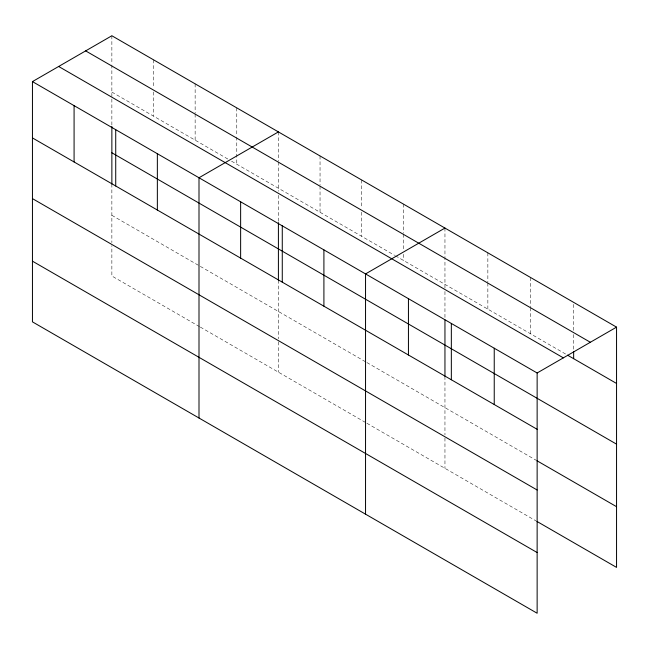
<?xml version="1.0" encoding="UTF-8"?>
<svg xmlns="http://www.w3.org/2000/svg" width="649" height="649" viewBox="0 0 649 649"><rect width="100%" height="100%" fill="white"/><g stroke="black" fill="none" stroke-linecap="round" stroke-linejoin="round"><path stroke-width="0.49" stroke-dasharray="3.25 2.43" d="M111.863 92.077L228.099 159.183M231.563 161.187L394.641 255.341M395.509 255.836L566.65 354.638M111.863 215.314L199.47 265.895M200.338 266.398L366.02 362.053M366.888 362.556L536.009 460.19M199.47 326.601L111.863 276.012L111.863 245.663M200.338 327.096L366.02 422.75M366.888 423.253L536.009 520.896M573.651 304.381L573.651 330.528M573.651 334.551L573.651 349.633M530.752 277.602L530.752 306.766M530.752 307.772L530.752 333.919M487.853 252.834L487.853 281.999M487.853 283.005L487.853 309.151M444.954 228.067L444.954 290.452M444.954 291.466L444.954 317.767M444.954 376.355L444.954 434.944M444.954 437.978L444.954 468.327M403.321 204.029L403.321 233.194M403.321 234.2L403.321 250.287M403.321 254.311L403.321 260.346M361.68 179.992L361.68 208.151M361.68 212.174L361.68 236.309M320.046 155.955L320.046 185.111M320.046 186.117L320.046 212.264M278.405 131.909L278.405 161.074M278.405 162.08L278.405 191.26M278.405 195.308L278.405 221.617M278.405 280.198L278.405 338.786M278.405 341.82L278.405 372.169M236.771 107.872L236.771 136.03M236.771 137.036L236.771 164.189M195.138 83.835L195.138 112.999M195.138 114.005L195.138 140.152M153.497 59.797L153.497 87.956M153.497 91.98L153.497 116.114M111.863 35.76L111.863 63.918M111.863 64.924L111.863 125.46M111.863 184.048L111.863 242.629"/><path stroke-width="0.97" d="M32.45 81.604L537.137 372.988L537.137 613.24L32.45 321.863L32.45 81.604L111.863 35.76L616.55 327.137L616.55 567.396L536.885 521.398M278.405 131.909L199 177.761L199 418.021M444.954 228.067L365.541 273.919L365.541 514.17M537.137 372.988L616.55 327.137M85.652 50.89L590.347 342.266M567.526 355.149L616.55 383.454M58.653 66.474L563.348 357.859M111.863 152.775L616.55 444.151M32.45 137.921L537.137 429.297M536.885 460.701L616.55 506.691M32.45 198.618L537.137 490.003M32.45 261.166L537.137 552.542M573.651 351.644L573.651 358.686M494.238 348.221L494.238 404.53M451.339 323.453L451.339 379.762M444.954 319.795L444.954 376.355M408.44 298.686L408.44 354.995M323.908 249.873L323.908 306.19M282.274 225.836L282.274 282.153M278.405 222.623L278.405 280.198M240.633 201.798L240.633 258.115M157.358 153.724L157.358 210.041M115.725 129.686L115.725 185.995M111.863 126.474L111.863 184.048M74.083 105.641L74.083 161.958"/></g></svg>
